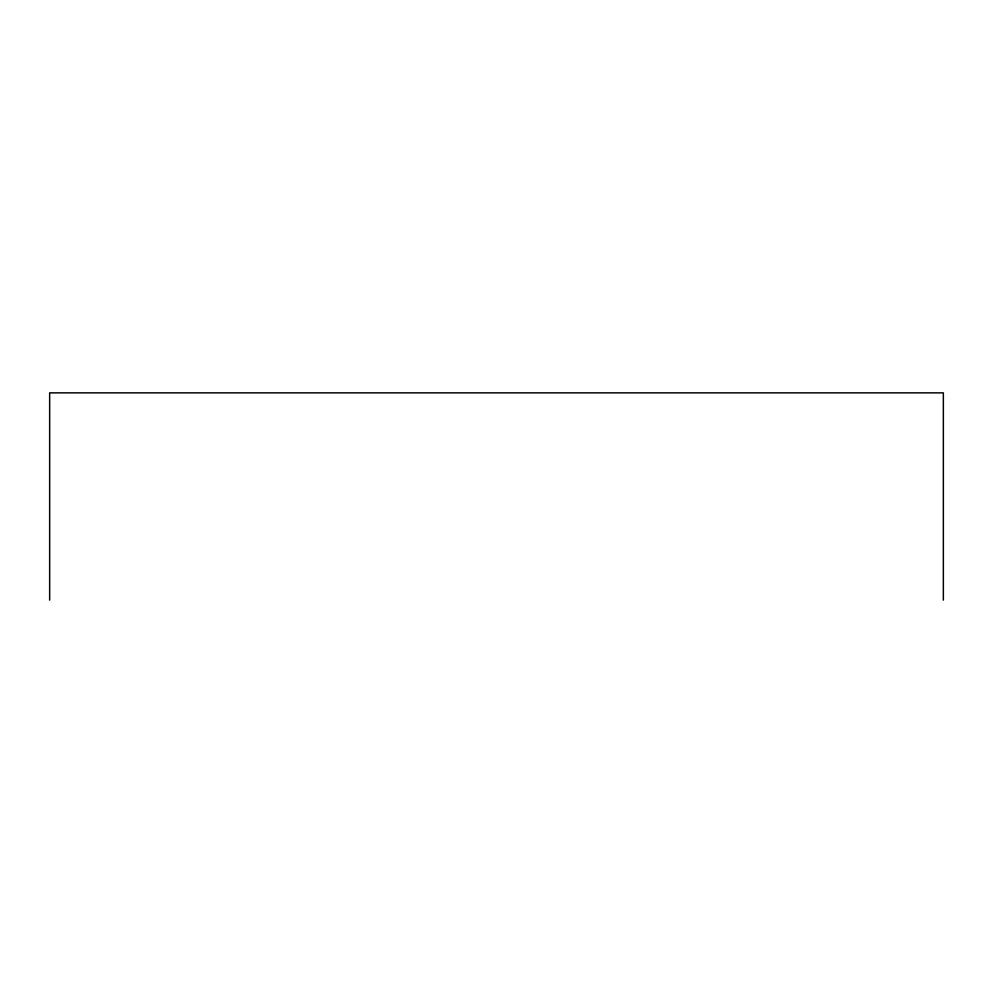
<?xml version="1.0" encoding="UTF-8"?>
<svg xmlns="http://www.w3.org/2000/svg" width="993" height="993" viewBox="0 0 993 993"><rect width="100%" height="100%" fill="white"/><g stroke="black" fill="none" stroke-linecap="round" stroke-linejoin="round"><path stroke-width="1.49" d="M943.35 600.132L943.35 392.868L49.65 392.868L49.65 600.132"/></g></svg>
